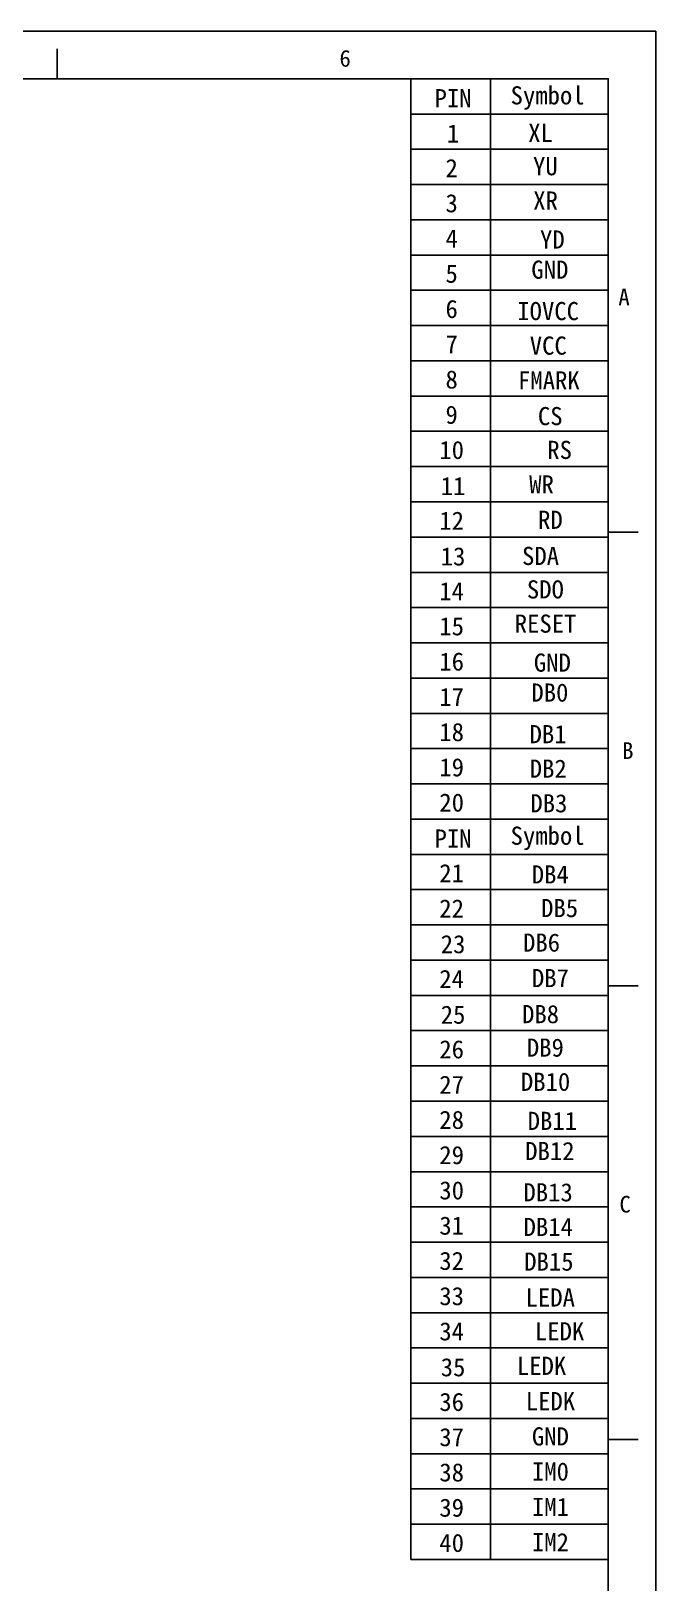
# Model space of a CAD drawing. Header units: millimetres. Extents: x 713 to 1200, y 341 to 680.
# Drawn here: x 1110.8 to 1200.3, y 457.4 to 679.8 of the extents above; entities that cross this region are included whole.
import ezdxf
from ezdxf.enums import TextEntityAlignment as Align

# ---------------------------------------------------------------- set-up
doc = ezdxf.new("R2010")
doc.units = ezdxf.units.MM
doc.layers.add('text', color=4, linetype='Continuous')
doc.styles.add('宋', font='SimSun.ttf', dxfattribs={"height": 2})
doc.styles.add('宋体', font='SimSun.ttf')

msp = doc.modelspace()

# ---------------------------------------------------------------- linework, layer by layer
at = {"color": 7, "linetype": 'Continuous'}
for p, q in [((712.959, 679.806), (1200.336, 679.806)), ((1200.336, 679.806), (1200.336, 341.207))]:
    msp.add_line(p, q, dxfattribs=at)
at = {"linetype": 'Continuous'}
for p, q in [((1114.575, 672.966), (1114.575, 677.241)), ((719.799, 672.966), (1193.496, 672.966)), ((1193.496, 672.966), (1193.496, 348.047)), ((1193.496, 607.982), (1197.771, 607.982)), ((1193.496, 542.998), (1197.771, 542.998)), ((1193.496, 478.015), (1197.771, 478.015))]:
    msp.add_line(p, q, dxfattribs=at)
at = {"layer": 'text', "color": 0}
for points in [[(1165.232, 672.966), (1176.657, 672.966), (1176.657, 667.914), (1165.232, 667.914)], [(1176.657, 672.966), (1193.496, 672.966), (1193.496, 667.914), (1176.657, 667.914)], [(1165.232, 667.914), (1176.657, 667.914), (1176.657, 662.862), (1165.232, 662.862)], [(1176.657, 667.914), (1193.496, 667.914), (1193.496, 662.862), (1176.657, 662.862)], [(1165.232, 662.862), (1176.657, 662.862), (1176.657, 657.811), (1165.232, 657.811)], [(1176.657, 662.862), (1193.496, 662.862), (1193.496, 657.811), (1176.657, 657.811)], [(1165.232, 657.811), (1176.657, 657.811), (1176.657, 652.759), (1165.232, 652.759)], [(1176.657, 657.811), (1193.496, 657.811), (1193.496, 652.759), (1176.657, 652.759)], [(1165.232, 652.759), (1176.657, 652.759), (1176.657, 647.708), (1165.232, 647.708)], [(1176.657, 652.759), (1193.496, 652.759), (1193.496, 647.708), (1176.657, 647.708)], [(1165.232, 647.708), (1176.657, 647.708), (1176.657, 642.656), (1165.232, 642.656)], [(1176.657, 647.708), (1193.496, 647.708), (1193.496, 642.656), (1176.657, 642.656)], [(1165.232, 642.656), (1176.657, 642.656), (1176.657, 637.605), (1165.232, 637.605)], [(1176.657, 642.656), (1193.496, 642.656), (1193.496, 637.605), (1176.657, 637.605)], [(1165.232, 637.605), (1176.657, 637.605), (1176.657, 632.553), (1165.232, 632.553)], [(1176.657, 637.605), (1193.496, 637.605), (1193.496, 632.553), (1176.657, 632.553)], [(1165.232, 632.553), (1176.657, 632.553), (1176.657, 627.502), (1165.232, 627.502)], [(1176.657, 632.553), (1193.496, 632.553), (1193.496, 627.502), (1176.657, 627.502)], [(1165.232, 627.502), (1176.657, 627.502), (1176.657, 622.45), (1165.232, 622.45)], [(1176.657, 627.502), (1193.496, 627.502), (1193.496, 622.45), (1176.657, 622.45)], [(1165.232, 622.45), (1176.657, 622.45), (1176.657, 617.399), (1165.232, 617.399)], [(1176.657, 622.45), (1193.496, 622.45), (1193.496, 617.399), (1176.657, 617.399)], [(1165.232, 617.399), (1176.657, 617.399), (1176.657, 612.347), (1165.232, 612.347)], [(1176.657, 617.399), (1193.496, 617.399), (1193.496, 612.347), (1176.657, 612.347)], [(1165.232, 612.347), (1176.657, 612.347), (1176.657, 607.296), (1165.232, 607.296)], [(1176.657, 612.347), (1193.496, 612.347), (1193.496, 607.296), (1176.657, 607.296)], [(1165.232, 607.296), (1176.657, 607.296), (1176.657, 602.244), (1165.232, 602.244)], [(1176.657, 607.296), (1193.496, 607.296), (1193.496, 602.244), (1176.657, 602.244)], [(1165.232, 602.244), (1176.657, 602.244), (1176.657, 597.193), (1165.232, 597.193)], [(1176.657, 602.244), (1193.496, 602.244), (1193.496, 597.193), (1176.657, 597.193)], [(1165.232, 597.193), (1176.657, 597.193), (1176.657, 592.141), (1165.232, 592.141)], [(1176.657, 597.193), (1193.496, 597.193), (1193.496, 592.141), (1176.657, 592.141)], [(1165.232, 592.141), (1176.657, 592.141), (1176.657, 587.089), (1165.232, 587.089)], [(1176.657, 592.141), (1193.496, 592.141), (1193.496, 587.089), (1176.657, 587.089)], [(1165.232, 587.089), (1176.657, 587.089), (1176.657, 582.038), (1165.232, 582.038)], [(1176.657, 587.089), (1193.496, 587.089), (1193.496, 582.038), (1176.657, 582.038)], [(1165.232, 582.038), (1176.657, 582.038), (1176.657, 576.986), (1165.232, 576.986)], [(1176.657, 582.038), (1193.496, 582.038), (1193.496, 576.986), (1176.657, 576.986)], [(1165.232, 576.986), (1176.657, 576.986), (1176.657, 571.935), (1165.232, 571.935)], [(1176.657, 576.986), (1193.496, 576.986), (1193.496, 571.935), (1176.657, 571.935)], [(1165.232, 571.935), (1176.657, 571.935), (1176.657, 566.883), (1165.232, 566.883)], [(1176.657, 571.935), (1193.496, 571.935), (1193.496, 566.883), (1176.657, 566.883)], [(1165.232, 566.883), (1176.657, 566.883), (1176.657, 561.832), (1165.232, 561.832)], [(1176.657, 566.883), (1193.496, 566.883), (1193.496, 561.832), (1176.657, 561.832)], [(1165.232, 561.832), (1176.657, 561.832), (1176.657, 556.78), (1165.232, 556.78)], [(1176.657, 561.832), (1193.496, 561.832), (1193.496, 556.78), (1176.657, 556.78)], [(1165.232, 556.78), (1176.657, 556.78), (1176.657, 551.729), (1165.232, 551.729)], [(1176.657, 556.78), (1193.496, 556.78), (1193.496, 551.729), (1176.657, 551.729)], [(1165.232, 551.729), (1176.657, 551.729), (1176.657, 546.677), (1165.232, 546.677)], [(1176.657, 551.729), (1193.496, 551.729), (1193.496, 546.677), (1176.657, 546.677)], [(1165.232, 546.677), (1176.657, 546.677), (1176.657, 541.626), (1165.232, 541.626)], [(1165.232, 546.677), (1176.657, 546.677), (1176.657, 541.626), (1165.232, 541.626)], [(1176.657, 546.677), (1193.496, 546.677), (1193.496, 541.626), (1176.657, 541.626)], [(1176.657, 546.677), (1193.496, 546.677), (1193.496, 541.626), (1176.657, 541.626)], [(1165.232, 541.626), (1176.657, 541.626), (1176.657, 536.574), (1165.232, 536.574)], [(1176.657, 541.626), (1193.496, 541.626), (1193.496, 536.574), (1176.657, 536.574)], [(1165.232, 536.574), (1176.657, 536.574), (1176.657, 531.523), (1165.232, 531.523)], [(1176.657, 536.574), (1193.496, 536.574), (1193.496, 531.523), (1176.657, 531.523)], [(1165.232, 531.523), (1176.657, 531.523), (1176.657, 526.471), (1165.232, 526.471)], [(1176.657, 531.523), (1193.496, 531.523), (1193.496, 526.471), (1176.657, 526.471)], [(1165.232, 526.471), (1176.657, 526.471), (1176.657, 521.419), (1165.232, 521.419)], [(1176.657, 526.471), (1193.496, 526.471), (1193.496, 521.419), (1176.657, 521.419)], [(1165.232, 521.419), (1176.657, 521.419), (1176.657, 516.368), (1165.232, 516.368)], [(1176.657, 521.419), (1193.496, 521.419), (1193.496, 516.368), (1176.657, 516.368)], [(1165.232, 516.368), (1176.657, 516.368), (1176.657, 511.316), (1165.232, 511.316)], [(1176.657, 516.368), (1193.496, 516.368), (1193.496, 511.316), (1176.657, 511.316)], [(1165.232, 511.316), (1176.657, 511.316), (1176.657, 506.265), (1165.232, 506.265)], [(1176.657, 511.316), (1193.496, 511.316), (1193.496, 506.265), (1176.657, 506.265)], [(1165.232, 506.265), (1176.657, 506.265), (1176.657, 501.213), (1165.232, 501.213)], [(1176.657, 506.265), (1193.496, 506.265), (1193.496, 501.213), (1176.657, 501.213)], [(1165.232, 501.213), (1176.657, 501.213), (1176.657, 496.162), (1165.232, 496.162)], [(1176.657, 501.213), (1193.496, 501.213), (1193.496, 496.162), (1176.657, 496.162)], [(1165.232, 496.162), (1176.657, 496.162), (1176.657, 491.11), (1165.232, 491.11)], [(1176.657, 496.162), (1193.496, 496.162), (1193.496, 491.11), (1176.657, 491.11)], [(1165.232, 491.11), (1176.657, 491.11), (1176.657, 486.059), (1165.232, 486.059)], [(1176.657, 491.11), (1193.496, 491.11), (1193.496, 486.059), (1176.657, 486.059)], [(1165.232, 486.059), (1176.657, 486.059), (1176.657, 481.007), (1165.232, 481.007)], [(1176.657, 486.059), (1193.496, 486.059), (1193.496, 481.007), (1176.657, 481.007)], [(1165.232, 481.007), (1176.657, 481.007), (1176.657, 475.956), (1165.232, 475.956)], [(1176.657, 481.007), (1193.496, 481.007), (1193.496, 475.956), (1176.657, 475.956)], [(1165.232, 475.956), (1176.657, 475.956), (1176.657, 470.904), (1165.232, 470.904)], [(1176.657, 475.956), (1193.496, 475.956), (1193.496, 470.904), (1176.657, 470.904)], [(1165.232, 470.904), (1176.657, 470.904), (1176.657, 465.853), (1165.232, 465.853)], [(1176.657, 470.904), (1193.496, 470.904), (1193.496, 465.853), (1176.657, 465.853)], [(1165.232, 465.853), (1176.657, 465.853), (1176.657, 460.801), (1165.232, 460.801)], [(1176.657, 465.853), (1193.496, 465.853), (1193.496, 460.801), (1176.657, 460.801)]]:
    msp.add_lwpolyline(points, close=True, dxfattribs=at)

# ---------------------------------------------------------------- texts
at = {"color": 4, "linetype": 'Continuous', "style": '宋体'}
for s, p in [('6', (1154.999, 674.696)), ('A', (1194.952, 640.508)), ('B', (1195.491, 575.503)), ('C', (1195.103, 510.509))]:
    msp.add_text(s, height=2.394, dxfattribs=at).set_placement(p)
at = {"layer": 'text', "color": 0, "style": '宋'}
for s, p in [('Symbol', (1184.819, 670.27)), ('PIN', (1171.273, 670.183)), ('1', (1171.273, 665.131)), ('XL', (1183.806, 665.214)), ('2', (1171.074, 660.167)), ('YU', (1184.498, 660.417)), ('3', (1171.074, 655.116)), ('XR', (1184.526, 655.516)), ('4', (1171.074, 650.064)), ('YD', (1185.497, 649.934)), ('5', (1171.074, 645.013)), ('GND', (1185.142, 645.617)), ('6', (1171.074, 639.961)), ('IOVCC', (1184.888, 639.679)), ('7', (1171.074, 634.91)), ('VCC', (1184.911, 634.737)), ('8', (1171.074, 629.858)), ('FMARK', (1185.001, 629.752)), ('9', (1171.074, 624.807)), ('CS', (1185.196, 624.631)), ('10', (1171.074, 619.755)), ('RS', (1186.538, 619.79)), ('WR', (1183.946, 614.844)), ('11', (1171.273, 614.616)), ('12', (1171.074, 609.652)), ('RD', (1185.221, 609.777)), ('13', (1171.273, 604.513)), ('SDA', (1183.806, 604.596)), ('14', (1171.074, 599.549)), ('SDO', (1184.498, 599.799)), ('RESET', (1184.526, 594.898)), ('15', (1171.074, 594.497)), ('16', (1171.074, 589.446)), ('GND', (1185.497, 589.315)), ('17', (1171.074, 584.394)), ('DB0', (1185.142, 584.999)), ('18', (1171.074, 579.343)), ('DB1', (1184.888, 579.061)), ('19', (1171.074, 574.291)), ('DB2', (1184.911, 574.119)), ('20', (1171.074, 569.24)), ('DB3', (1185.001, 569.134)), ('PIN', (1171.273, 564.101)), ('Symbol', (1184.819, 564.188)), ('21', (1171.074, 559.137)), ('DB4', (1185.196, 558.961)), ('22', (1171.074, 554.085)), ('DB5', (1186.538, 554.12)), ('23', (1171.273, 548.946)), ('DB6', (1183.946, 549.174)), ('24', (1171.074, 543.982)), ('DB7', (1185.221, 544.107)), ('25', (1171.273, 538.843)), ('DB8', (1183.806, 538.926)), ('26', (1171.074, 533.879)), ('DB9', (1184.498, 534.129)), ('27', (1171.074, 528.828)), ('DB10', (1184.526, 529.228)), ('28', (1171.074, 523.776)), ('DB11', (1185.497, 523.646)), ('DB12', (1185.142, 519.329)), ('29', (1171.074, 518.724)), ('30', (1171.074, 513.673)), ('DB13', (1184.888, 513.391)), ('31', (1171.074, 508.621)), ('DB14', (1184.911, 508.449)), ('32', (1171.074, 503.57)), ('DB15', (1185.001, 503.464)), ('33', (1171.074, 498.518)), ('LEDA', (1185.196, 498.342)), ('34', (1171.074, 493.467)), ('LEDK', (1186.538, 493.501)), ('35', (1171.273, 488.328)), ('LEDK', (1183.946, 488.555)), ('LEDK', (1185.221, 483.488)), ('36', (1171.074, 483.364)), ('37', (1171.074, 478.312)), ('GND', (1185.221, 478.437)), ('38', (1171.074, 473.261)), ('IM0', (1185.221, 473.385)), ('39', (1171.074, 468.209)), ('IM1', (1185.221, 468.334)), ('40', (1171.074, 463.158)), ('IM2', (1185.221, 463.282))]:
    msp.add_text(s, height=2.6, dxfattribs=at).set_placement(p, align=Align.MIDDLE)

doc.saveas('drawing.dxf')
